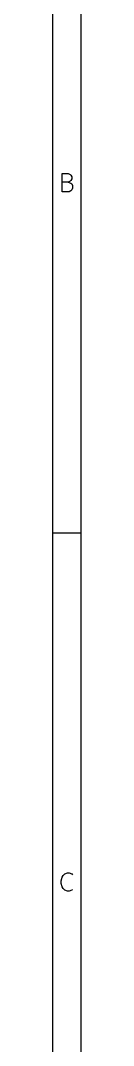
# Model space of a CAD drawing. Extents: x -66 to 211, y -177 to 13.
# Drawn here: x 209.4 to 211.4, y -123.6 to -50.3 of the extents above; entities that cross this region are included whole.
import ezdxf

# ---------------------------------------------------------------- set-up
doc = ezdxf.new("R2010")
doc.units = 0
doc.layers.add('BLACK', color=7, linetype='CONTINUOUS')

msp = doc.modelspace()

# ---------------------------------------------------------------- linework, layer by layer
at = {"layer": 'BLACK', "linetype": 'CONTINUOUS'}
for p, q in [((211.435, -176.949), (211.435, 13.0581)), ((209.435, -174.949), (209.435, 11.0581)), ((210.094, -62.53), (210.094, -61.23)), ((210.094, -61.23), (210.528, -61.23)), ((210.528, -61.23), (210.651, -61.2919)), ((210.651, -61.2919), (210.713, -61.3538)), ((210.713, -61.3538), (210.775, -61.4776)), ((210.775, -61.4776), (210.775, -61.6014)), ((210.528, -61.849), (210.094, -61.849)), ((210.651, -61.7871), (210.528, -61.849)), ((210.528, -61.849), (210.713, -61.9109)), ((210.713, -61.7252), (210.651, -61.7871)), ((210.775, -61.6014), (210.713, -61.7252)), ((210.713, -61.9109), (210.775, -61.9728)), ((210.775, -61.9728), (210.837, -62.0966)), ((210.837, -62.2824), (210.775, -62.4062)), ((210.837, -62.0966), (210.837, -62.2824)), ((210.589, -62.53), (210.094, -62.53)), ((210.713, -62.4681), (210.589, -62.53)), ((210.775, -62.4062), (210.713, -62.4681)), ((211.435, -86.9419), (209.435, -86.9419)), ((210.156, -111.416), (210.28, -111.292)), ((210.28, -111.292), (210.466, -111.23)), ((210.466, -111.23), (210.589, -111.23)), ((210.589, -111.23), (210.775, -111.292)), ((210.775, -111.292), (210.837, -111.354)), ((210.032, -111.787), (210.094, -111.539)), ((210.032, -111.973), (210.032, -111.787)), ((210.094, -112.22), (210.032, -111.973)), ((210.094, -111.539), (210.156, -111.416)), ((210.156, -112.344), (210.094, -112.22)), ((210.28, -112.468), (210.156, -112.344)), ((210.466, -112.53), (210.28, -112.468)), ((210.589, -112.53), (210.466, -112.53)), ((210.775, -112.468), (210.589, -112.53)), ((210.837, -112.406), (210.775, -112.468))]:
    msp.add_line(p, q, dxfattribs=at)

doc.saveas('drawing.dxf')
